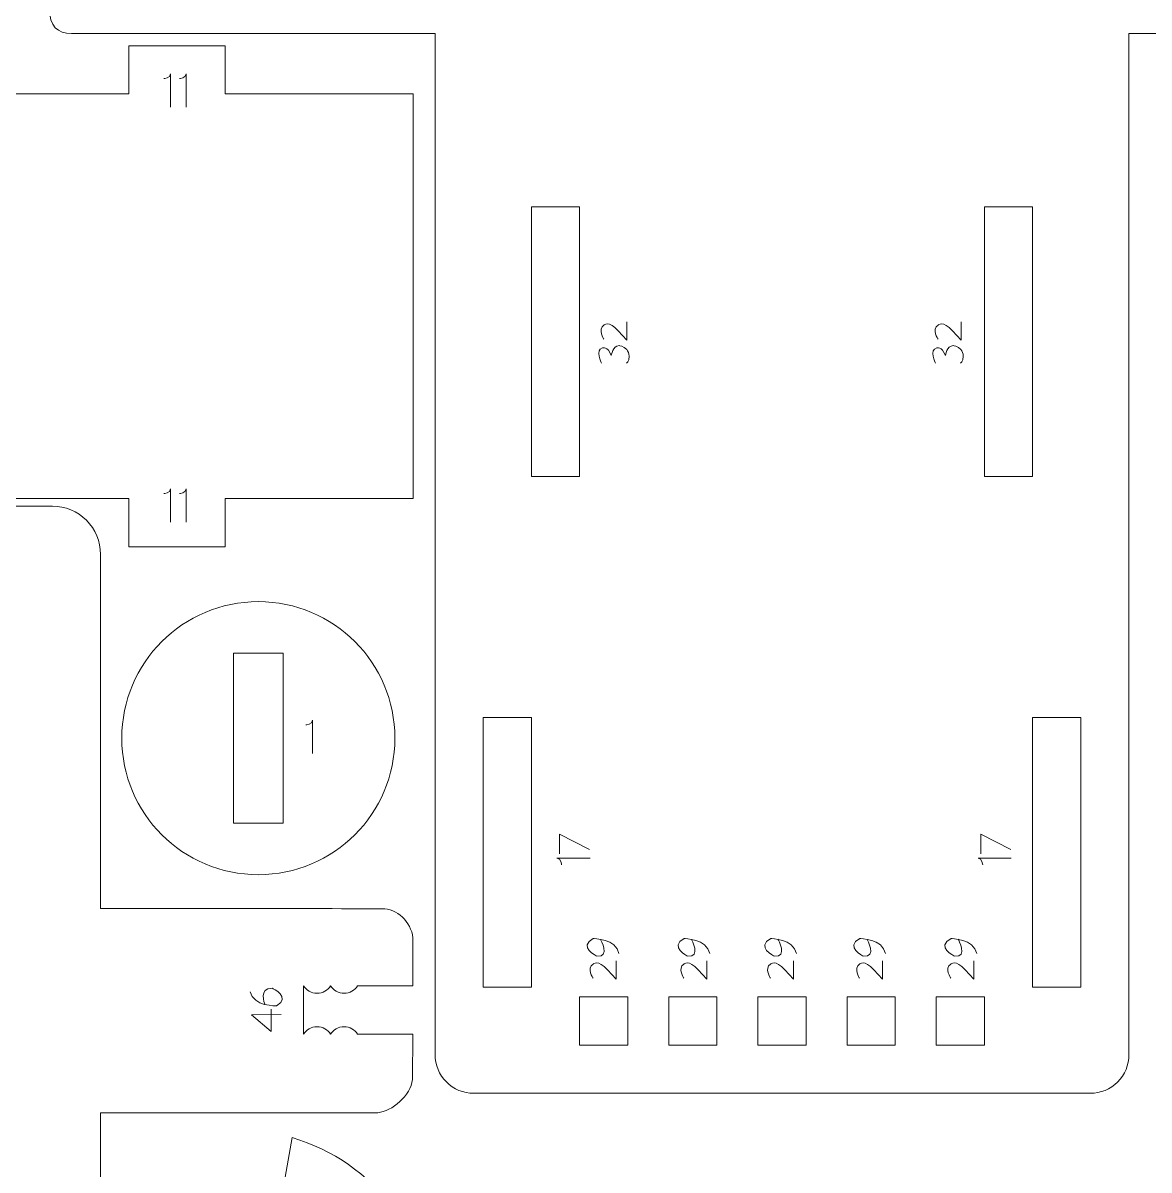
# Model space of a CAD drawing. Header units: centimetres. Extents: x -25 to 25, y -32.5 to 32.5.
# Drawn here: x -1.99 to 5.09, y -12.9 to -5.68 of the extents above; entities that cross this region are included whole.
import ezdxf

# ---------------------------------------------------------------- set-up
doc = ezdxf.new("R2010")
doc.units = ezdxf.units.CM
doc.header["$MEASUREMENT"] = 0
doc.layers.add('Capa 1', color=7, linetype='Continuous')

msp = doc.modelspace()

# ---------------------------------------------------------------- linework, layer by layer
at = {"layer": 'Capa 1', "color": 250, "lineweight": 9}
for points, knots in [([(-3.14814, -8.38936), (-3.14814, -8.38936), (-2.84394, -8.46578), (-2.84394, -8.46578), (-2.84394, -8.46578), (-2.84394, -8.46578), (-2.90996, -4.24858), (-2.90996, -4.24858), (-2.90996, -4.24858), (-2.90996, -4.24858), (-1.94906, -4.23354), (-1.94906, -4.23354), (-1.94906, -4.23354), (-1.61126, -2.88898), (-1.43097, -2.17135), (-1.11241, -0.90339), (-1.11241, -0.90339), (-1.11241, -0.90339), (-2.11391, -0.65178), (-2.11391, -0.65178), (-2.11391, -0.65178), (-2.11391, -0.65178), (-2.70452, -3.00261), (-2.70452, -3.00261), (-2.70452, -3.00261), (-2.70452, -3.00261), (-2.99839, -2.92877), (-2.99839, -2.92877), (-2.99839, -2.92877), (-2.99839, -2.92877), (-2.79168, -2.10598), (-2.79168, -2.10598), (-2.79168, -2.10598), (-2.79168, -2.10598), (-3.0855, -2.03216), (-3.0855, -2.03216), (-3.0855, -2.03216), (-3.0855, -2.03216), (-3.48997, -3.64206), (-3.48997, -3.64206), (-3.48997, -3.64206), (-3.5056, -3.70447), (-3.49581, -3.77051), (-3.46276, -3.82567), (-3.46276, -3.82567), (-3.42969, -3.88089), (-3.37635, -3.92059), (-3.31398, -3.93621), (-3.31398, -3.93621), (-3.31398, -3.93621), (-3.21751, -3.96045), (-3.21751, -3.96045), (-3.21751, -3.96045), (-3.21751, -3.96045), (-3.14814, -8.38936), (-3.14814, -8.38936)], [0, 0, 0, 0, 0.0666667, 0.0666667, 0.0666667, 0.0666667, 0.1333333, 0.1333333, 0.1333333, 0.1333333, 0.2, 0.2, 0.2, 0.2, 0.2666667, 0.2666667, 0.2666667, 0.2666667, 0.3333333, 0.3333333, 0.3333333, 0.3333333, 0.4, 0.4, 0.4, 0.4, 0.4666667, 0.4666667, 0.4666667, 0.4666667, 0.5333333, 0.5333333, 0.5333333, 0.5333333, 0.6, 0.6, 0.6, 0.6, 0.6666667, 0.6666667, 0.6666667, 0.6666667, 0.7333333, 0.7333333, 0.7333333, 0.7333333, 0.8, 0.8, 0.8, 0.8, 0.8666667, 0.8666667, 0.8666667, 0.8666667, 1, 1, 1, 1]), ([(6.98782, -4.82121), (6.98782, -4.82121), (6.98647, -3.80937), (6.98647, -3.80937), (6.98647, -3.80937), (7.07734, -3.80937), (7.16824, -3.80734), (7.25909, -3.80937), (7.25909, -3.80937), (7.35819, -3.81158), (7.39198, -3.85735), (7.39235, -3.95026), (7.39235, -3.95026), (7.39452, -4.4956), (7.38748, -5.04095), (7.39235, -5.58627), (7.39235, -5.58627), (7.39345, -5.70955), (7.34302, -5.74812), (7.25468, -5.74845), (7.25468, -5.74845), (7.25468, -5.74845), (4.96851, -5.74845), (4.96851, -5.74845), (4.96851, -5.74845), (4.96851, -5.74845), (4.96851, -12.17174), (4.96851, -12.17174), (4.96851, -12.17174), (4.96846, -12.23603), (4.94283, -12.29774), (4.89734, -12.34319), (4.89734, -12.34319), (4.8518, -12.38864), (4.79044, -12.41414), (4.72611, -12.4141), (4.72611, -12.4141), (4.72611, -12.4141), (2.78698, -12.4141), (2.78698, -12.4141), (2.78698, -12.4141), (2.78698, -12.4141), (0.8479, -12.4141), (0.8479, -12.4141), (0.8479, -12.4141), (0.78356, -12.41406), (0.7219, -12.38847), (0.67645, -12.34297), (0.67645, -12.34297), (0.631, -12.29744), (0.60546, -12.23603), (0.6055, -12.17174), (0.6055, -12.17174), (0.6055, -12.17174), (0.6055, -5.74845), (0.6055, -5.74845), (0.6055, -5.74845), (0.6055, -5.74845), (-1.68067, -5.74845), (-1.68067, -5.74845), (-1.68067, -5.74845), (-1.76901, -5.74812), (-1.81944, -5.70955), (-1.81834, -5.58627), (-1.81834, -5.58627), (-1.81347, -5.04095), (-1.82051, -4.4956), (-1.81834, -3.95026), (-1.81834, -3.95026), (-1.81797, -3.85735), (-1.78418, -3.81158), (-1.68508, -3.80937), (-1.68508, -3.80937), (-1.59423, -3.80734), (-1.50333, -3.80937), (-1.41246, -3.80937), (-1.41246, -3.80937), (-1.41246, -3.80937), (-1.41246, -4.82121), (-1.41246, -4.82121)], [0, 0, 0, 0, 0.047619, 0.047619, 0.047619, 0.047619, 0.0952381, 0.0952381, 0.0952381, 0.0952381, 0.1428571, 0.1428571, 0.1428571, 0.1428571, 0.1904762, 0.1904762, 0.1904762, 0.1904762, 0.2380952, 0.2380952, 0.2380952, 0.2380952, 0.2857143, 0.2857143, 0.2857143, 0.2857143, 0.3333333, 0.3333333, 0.3333333, 0.3333333, 0.3809524, 0.3809524, 0.3809524, 0.3809524, 0.4285714, 0.4285714, 0.4285714, 0.4285714, 0.4761905, 0.4761905, 0.4761905, 0.4761905, 0.5238095, 0.5238095, 0.5238095, 0.5238095, 0.5714286, 0.5714286, 0.5714286, 0.5714286, 0.6190476, 0.6190476, 0.6190476, 0.6190476, 0.6666667, 0.6666667, 0.6666667, 0.6666667, 0.7142857, 0.7142857, 0.7142857, 0.7142857, 0.7619048, 0.7619048, 0.7619048, 0.7619048, 0.8095238, 0.8095238, 0.8095238, 0.8095238, 0.8571429, 0.8571429, 0.8571429, 0.8571429, 0.9047619, 0.9047619, 0.9047619, 0.9047619, 1, 1, 1, 1]), ([(1.2115, -8.53593), (1.2115, -8.53593), (1.51446, -8.53593), (1.51446, -8.53593), (1.51446, -8.53593), (1.51446, -8.53593), (1.51446, -6.83921), (1.51446, -6.83921), (1.51446, -6.83921), (1.51446, -6.83921), (1.2115, -6.83921), (1.2115, -6.83921), (1.2115, -6.83921), (1.2115, -6.83921), (1.2115, -8.53593), (1.2115, -8.53593)], [0, 0, 0, 0, 0.2, 0.2, 0.2, 0.2, 0.4, 0.4, 0.4, 0.4, 0.6, 0.6, 0.6, 0.6, 1, 1, 1, 1]), ([(4.3625, -8.53593), (4.3625, -8.53593), (4.05955, -8.53593), (4.05955, -8.53593), (4.05955, -8.53593), (4.05955, -8.53593), (4.05955, -6.83921), (4.05955, -6.83921), (4.05955, -6.83921), (4.05955, -6.83921), (4.3625, -6.83921), (4.3625, -6.83921), (4.3625, -6.83921), (4.3625, -6.83921), (4.3625, -8.53593), (4.3625, -8.53593)], [0, 0, 0, 0, 0.2, 0.2, 0.2, 0.2, 0.4, 0.4, 0.4, 0.4, 0.6, 0.6, 0.6, 0.6, 1, 1, 1, 1]), ([(-1.36453, -10.18086), (-1.36453, -9.70673), (-0.98017, -9.32237), (-0.50603, -9.32237), (-0.50603, -9.32237), (-0.0319, -9.32237), (0.35247, -9.70673), (0.35247, -10.18086), (0.35247, -10.18086), (0.35247, -10.65499), (-0.0319, -11.03937), (-0.50603, -11.03937), (-0.50603, -11.03937), (-0.98017, -11.03937), (-1.36453, -10.65499), (-1.36453, -10.18086)], [0, 0, 0, 0, 0.2, 0.2, 0.2, 0.2, 0.4, 0.4, 0.4, 0.4, 0.6, 0.6, 0.6, 0.6, 1, 1, 1, 1]), ([(-0.34948, -9.64556), (-0.34948, -9.64556), (-0.34948, -10.71617), (-0.34948, -10.71617), (-0.34948, -10.71617), (-0.34948, -10.71617), (-0.66258, -10.71617), (-0.66258, -10.71617), (-0.66258, -10.71617), (-0.66258, -10.71617), (-0.66258, -9.64556), (-0.66258, -9.64556), (-0.66258, -9.64556), (-0.66258, -9.64556), (-0.34948, -9.64556), (-0.34948, -9.64556)], [0, 0, 0, 0, 0.2, 0.2, 0.2, 0.2, 0.4, 0.4, 0.4, 0.4, 0.6, 0.6, 0.6, 0.6, 1, 1, 1, 1]), ([(0.9085, -11.74754), (0.9085, -11.74754), (1.2115, -11.74754), (1.2115, -11.74754), (1.2115, -11.74754), (1.2115, -11.74754), (1.2115, -10.05086), (1.2115, -10.05086), (1.2115, -10.05086), (1.2115, -10.05086), (0.9085, -10.05086), (0.9085, -10.05086), (0.9085, -10.05086), (0.9085, -10.05086), (0.9085, -11.74754), (0.9085, -11.74754)], [0, 0, 0, 0, 0.2, 0.2, 0.2, 0.2, 0.4, 0.4, 0.4, 0.4, 0.6, 0.6, 0.6, 0.6, 1, 1, 1, 1]), ([(4.66551, -11.74754), (4.66551, -11.74754), (4.3625, -11.74754), (4.3625, -11.74754), (4.3625, -11.74754), (4.3625, -11.74754), (4.3625, -10.05086), (4.3625, -10.05086), (4.3625, -10.05086), (4.3625, -10.05086), (4.66551, -10.05086), (4.66551, -10.05086), (4.66551, -10.05086), (4.66551, -10.05086), (4.66551, -11.74754), (4.66551, -11.74754)], [0, 0, 0, 0, 0.2, 0.2, 0.2, 0.2, 0.4, 0.4, 0.4, 0.4, 0.6, 0.6, 0.6, 0.6, 1, 1, 1, 1]), ([(1.81746, -11.80814), (1.81746, -11.80814), (1.81746, -12.11114), (1.81746, -12.11114), (1.81746, -12.11114), (1.81746, -12.11114), (1.51446, -12.11114), (1.51446, -12.11114), (1.51446, -12.11114), (1.51446, -12.11114), (1.51446, -11.80814), (1.51446, -11.80814), (1.51446, -11.80814), (1.51446, -11.80814), (1.81746, -11.80814), (1.81746, -11.80814)], [0, 0, 0, 0, 0.2, 0.2, 0.2, 0.2, 0.4, 0.4, 0.4, 0.4, 0.6, 0.6, 0.6, 0.6, 1, 1, 1, 1]), ([(2.37797, -11.80814), (2.37797, -11.80814), (2.37797, -12.11114), (2.37797, -12.11114), (2.37797, -12.11114), (2.37797, -12.11114), (2.07497, -12.11114), (2.07497, -12.11114), (2.07497, -12.11114), (2.07497, -12.11114), (2.07497, -11.80814), (2.07497, -11.80814), (2.07497, -11.80814), (2.07497, -11.80814), (2.37797, -11.80814), (2.37797, -11.80814)], [0, 0, 0, 0, 0.2, 0.2, 0.2, 0.2, 0.4, 0.4, 0.4, 0.4, 0.6, 0.6, 0.6, 0.6, 1, 1, 1, 1]), ([(2.63552, -11.80814), (2.63552, -11.80814), (2.63552, -12.11114), (2.63552, -12.11114), (2.63552, -12.11114), (2.63552, -12.11114), (2.93848, -12.11114), (2.93848, -12.11114), (2.93848, -12.11114), (2.93848, -12.11114), (2.93848, -11.80814), (2.93848, -11.80814), (2.93848, -11.80814), (2.93848, -11.80814), (2.63552, -11.80814), (2.63552, -11.80814)], [0, 0, 0, 0, 0.2, 0.2, 0.2, 0.2, 0.4, 0.4, 0.4, 0.4, 0.6, 0.6, 0.6, 0.6, 1, 1, 1, 1]), ([(3.19603, -11.80814), (3.19603, -11.80814), (3.19603, -12.11114), (3.19603, -12.11114), (3.19603, -12.11114), (3.19603, -12.11114), (3.49899, -12.11114), (3.49899, -12.11114), (3.49899, -12.11114), (3.49899, -12.11114), (3.49899, -11.80814), (3.49899, -11.80814), (3.49899, -11.80814), (3.49899, -11.80814), (3.19603, -11.80814), (3.19603, -11.80814)], [0, 0, 0, 0, 0.2, 0.2, 0.2, 0.2, 0.4, 0.4, 0.4, 0.4, 0.6, 0.6, 0.6, 0.6, 1, 1, 1, 1]), ([(3.75654, -11.80814), (3.75654, -11.80814), (3.75654, -12.11114), (3.75654, -12.11114), (3.75654, -12.11114), (3.75654, -12.11114), (4.05955, -12.11114), (4.05955, -12.11114), (4.05955, -12.11114), (4.05955, -12.11114), (4.05955, -11.80814), (4.05955, -11.80814), (4.05955, -11.80814), (4.05955, -11.80814), (3.75654, -11.80814), (3.75654, -11.80814)], [0, 0, 0, 0, 0.2, 0.2, 0.2, 0.2, 0.4, 0.4, 0.4, 0.4, 0.6, 0.6, 0.6, 0.6, 1, 1, 1, 1]), ([(0.27553, -15.1528), (0.27553, -15.1528), (0.27553, -15.01993), (0.27553, -15.01993), (0.27553, -15.01993), (0.27553, -15.01993), (-0.02747, -15.01993), (-0.02747, -15.01993), (-0.02747, -15.01993), (-0.02747, -15.01993), (-0.02747, -13.85626), (-0.02747, -13.85626), (-0.02747, -13.85626), (-0.02756, -13.61186), (-0.17405, -13.39157), (-0.39952, -13.29728), (-0.39952, -13.29728), (-0.39952, -13.29728), (-0.29347, -12.69297), (-0.29347, -12.69297), (-0.29347, -12.69297), (0.22308, -12.84379), (0.57823, -13.31816), (0.57849, -13.85626), (0.57849, -13.85626), (0.57849, -13.85626), (0.57853, -15.1528), (0.57853, -15.1528)], [0, 0, 0, 0, 0.125, 0.125, 0.125, 0.125, 0.25, 0.25, 0.25, 0.25, 0.375, 0.375, 0.375, 0.375, 0.5, 0.5, 0.5, 0.5, 0.625, 0.625, 0.625, 0.625, 0.75, 0.75, 0.75, 0.75, 1, 1, 1, 1])]:
    msp.add_open_spline(points, degree=3, knots=knots, dxfattribs=at)
at = {"layer": 'Capa 1', "color": 18, "lineweight": 9}
msp.add_open_spline([(-0.71375, -8.67441), (-0.71375, -8.67441), (-0.71375, -8.97737), (-0.71375, -8.97737), (-0.71375, -8.97737), (-0.71375, -8.97737), (-1.31971, -8.97737), (-1.31971, -8.97737), (-1.31971, -8.97737), (-1.31971, -8.97737), (-1.31971, -8.67441), (-1.31971, -8.67441), (-1.31971, -8.67441), (-1.31971, -8.67441), (-2.25897, -8.67441), (-2.25897, -8.67441), (-2.25897, -8.67441), (-2.3233, -8.67437), (-2.38496, -8.64878), (-2.43042, -8.60324), (-2.43042, -8.60324), (-2.47591, -8.55775), (-2.50141, -8.49634), (-2.50137, -8.43201), (-2.50137, -8.43201), (-2.50137, -8.43201), (-2.50137, -6.37173), (-2.50137, -6.37173), (-2.50137, -6.37173), (-2.50133, -6.30739), (-2.47574, -6.24573), (-2.4302, -6.20028), (-2.4302, -6.20028), (-2.38471, -6.15483), (-2.3233, -6.12928), (-2.25897, -6.12933), (-2.25897, -6.12933), (-2.25897, -6.12933), (-1.31971, -6.12933), (-1.31971, -6.12933), (-1.31971, -6.12933), (-1.31971, -6.12933), (-1.31971, -5.82637), (-1.31971, -5.82637), (-1.31971, -5.82637), (-1.31971, -5.82637), (-0.71375, -5.82637), (-0.71375, -5.82637), (-0.71375, -5.82637), (-0.71375, -5.82637), (-0.71375, -6.12933), (-0.71375, -6.12933), (-0.71375, -6.12933), (-0.71375, -6.12933), (0.46787, -6.12933), (0.46787, -6.12933), (0.46787, -6.12933), (0.46787, -6.12933), (0.46787, -8.67441), (0.46787, -8.67441), (0.46787, -8.67441), (0.46787, -8.67441), (-0.71375, -8.67441), (-0.71375, -8.67441)], degree=3, knots=[0, 0, 0, 0, 0.0588235, 0.0588235, 0.0588235, 0.0588235, 0.1176471, 0.1176471, 0.1176471, 0.1176471, 0.1764706, 0.1764706, 0.1764706, 0.1764706, 0.2352941, 0.2352941, 0.2352941, 0.2352941, 0.2941176, 0.2941176, 0.2941176, 0.2941176, 0.3529412, 0.3529412, 0.3529412, 0.3529412, 0.4117647, 0.4117647, 0.4117647, 0.4117647, 0.4705882, 0.4705882, 0.4705882, 0.4705882, 0.5294118, 0.5294118, 0.5294118, 0.5294118, 0.5882353, 0.5882353, 0.5882353, 0.5882353, 0.6470588, 0.6470588, 0.6470588, 0.6470588, 0.7058824, 0.7058824, 0.7058824, 0.7058824, 0.7647059, 0.7647059, 0.7647059, 0.7647059, 0.8235294, 0.8235294, 0.8235294, 0.8235294, 0.8823529, 0.8823529, 0.8823529, 0.8823529, 1, 1, 1, 1], dxfattribs=at)
at = {"layer": 'Capa 1', "color": 22, "lineweight": 5}
for points in [[(-1.09922, -6.03215), (-1.09922, -6.03215), (-1.05881, -6.0305), (-1.05717, -6.00273)], [(-1.05717, -6.00273), (-1.05717, -6.00273), (-1.05717, -6.21224), (-1.05717, -6.21224)], [(-1.00212, -6.03215), (-1.00212, -6.03215), (-0.96171, -6.0305), (-0.96007, -6.00273)], [(-0.96007, -6.00273), (-0.96007, -6.00273), (-0.96007, -6.21224), (-0.96007, -6.21224)], [(-1.09922, -8.6427), (-1.09922, -8.6427), (-1.05881, -8.64105), (-1.05717, -8.61328)], [(-1.05717, -8.61328), (-1.05717, -8.61328), (-1.05717, -8.82279), (-1.05717, -8.82279)], [(-1.00212, -8.6427), (-1.00212, -8.6427), (-0.96171, -8.64105), (-0.96007, -8.61328)], [(-0.96007, -8.61328), (-0.96007, -8.61328), (-0.96007, -8.82279), (-0.96007, -8.82279)], [(-0.2072, -10.09671), (-0.2072, -10.09671), (-0.16679, -10.09506), (-0.16515, -10.06729)], [(-0.16515, -10.06729), (-0.16515, -10.06729), (-0.16515, -10.2768), (-0.16515, -10.2768)], [(1.40021, -10.97681), (1.40021, -10.97681), (1.39856, -10.9364), (1.37079, -10.93476)], [(1.37079, -10.93476), (1.37079, -10.93476), (1.5803, -10.93476), (1.5803, -10.93476)], [(4.04869, -10.97681), (4.04869, -10.97681), (4.04704, -10.9364), (4.01927, -10.93476)], [(4.01927, -10.93476), (4.01927, -10.93476), (4.22878, -10.93476), (4.22878, -10.93476)]]:
    msp.add_open_spline(points, degree=3, dxfattribs=at)
for points, knots in [([(1.66696, -7.67189), (1.66696, -7.67189), (1.62615, -7.61006), (1.66696, -7.5829), (1.66696, -7.5829), (1.66696, -7.5829), (1.69786, -7.55198), (1.7572, -7.61997)], [0, 0, 0, 0, 0.3333333, 0.3333333, 0.3333333, 0.3333333, 1, 1, 1, 1]), ([(1.7572, -7.61997), (1.7572, -7.61997), (1.81158, -7.67805), (1.81158, -7.67805), (1.81158, -7.67805), (1.81158, -7.67805), (1.81158, -7.56273), (1.81158, -7.56273)], [0, 0, 0, 0, 0.3333333, 0.3333333, 0.3333333, 0.3333333, 1, 1, 1, 1]), ([(3.76787, -7.67189), (3.76787, -7.67189), (3.72706, -7.61006), (3.76787, -7.5829), (3.76787, -7.5829), (3.76787, -7.5829), (3.79877, -7.55198), (3.85811, -7.61997)], [0, 0, 0, 0, 0.3333333, 0.3333333, 0.3333333, 0.3333333, 1, 1, 1, 1]), ([(3.85811, -7.61997), (3.85811, -7.61997), (3.91249, -7.67805), (3.91249, -7.67805), (3.91249, -7.67805), (3.91249, -7.67805), (3.91249, -7.56273), (3.91249, -7.56273)], [0, 0, 0, 0, 0.3333333, 0.3333333, 0.3333333, 0.3333333, 1, 1, 1, 1]), ([(1.80836, -7.82219), (1.80836, -7.82219), (1.82684, -7.81496), (1.82564, -7.77891), (1.82564, -7.77891), (1.82502, -7.7602), (1.81833, -7.7468), (1.81068, -7.73708), (1.81068, -7.73708), (1.79198, -7.71338), (1.76294, -7.71216), (1.76294, -7.71216), (1.76294, -7.71216), (1.72123, -7.71338), (1.71319, -7.7746), (1.71319, -7.7746), (1.71319, -7.7746), (1.6909, -7.71464), (1.65877, -7.72701), (1.65877, -7.72701), (1.65877, -7.72701), (1.60934, -7.73565), (1.65133, -7.82219), (1.65133, -7.82219)], [0, 0, 0, 0, 0.1428571, 0.1428571, 0.1428571, 0.1428571, 0.2857143, 0.2857143, 0.2857143, 0.2857143, 0.4285714, 0.4285714, 0.4285714, 0.4285714, 0.5714286, 0.5714286, 0.5714286, 0.5714286, 0.7142857, 0.7142857, 0.7142857, 0.7142857, 1, 1, 1, 1]), ([(3.90927, -7.82219), (3.90927, -7.82219), (3.92775, -7.81496), (3.92655, -7.77891), (3.92655, -7.77891), (3.92593, -7.7602), (3.91924, -7.7468), (3.91159, -7.73708), (3.91159, -7.73708), (3.89289, -7.71338), (3.86385, -7.71216), (3.86385, -7.71216), (3.86385, -7.71216), (3.82214, -7.71338), (3.8141, -7.7746), (3.8141, -7.7746), (3.8141, -7.7746), (3.79181, -7.71464), (3.75968, -7.72701), (3.75968, -7.72701), (3.75968, -7.72701), (3.71025, -7.73565), (3.75224, -7.82219), (3.75224, -7.82219)], [0, 0, 0, 0, 0.1428571, 0.1428571, 0.1428571, 0.1428571, 0.2857143, 0.2857143, 0.2857143, 0.2857143, 0.4285714, 0.4285714, 0.4285714, 0.4285714, 0.5714286, 0.5714286, 0.5714286, 0.5714286, 0.7142857, 0.7142857, 0.7142857, 0.7142857, 1, 1, 1, 1]), ([(1.38763, -10.90898), (1.38763, -10.90898), (1.38763, -10.78372), (1.38763, -10.78372), (1.38763, -10.78372), (1.38763, -10.78372), (1.57721, -10.88094), (1.57721, -10.88094)], [0, 0, 0, 0, 0.3333333, 0.3333333, 0.3333333, 0.3333333, 1, 1, 1, 1]), ([(4.03611, -10.90898), (4.03611, -10.90898), (4.03611, -10.78372), (4.03611, -10.78372), (4.03611, -10.78372), (4.03611, -10.78372), (4.22569, -10.88094), (4.22569, -10.88094)], [0, 0, 0, 0, 0.3333333, 0.3333333, 0.3333333, 0.3333333, 1, 1, 1, 1]), ([(1.64599, -11.44578), (1.64599, -11.44578), (1.71078, -11.56045), (1.62232, -11.55223), (1.62232, -11.55223), (1.62232, -11.55223), (1.50269, -11.49255), (1.6004, -11.4409), (1.6004, -11.4409), (1.6004, -11.4409), (1.74553, -11.44137), (1.76178, -11.53597)], [0, 0, 0, 0, 0.25, 0.25, 0.25, 0.25, 0.5, 0.5, 0.5, 0.5, 1, 1, 1, 1]), ([(2.2168, -11.44578), (2.2168, -11.44578), (2.28159, -11.56045), (2.19313, -11.55223), (2.19313, -11.55223), (2.19313, -11.55223), (2.0735, -11.49255), (2.17121, -11.4409), (2.17121, -11.4409), (2.17121, -11.4409), (2.31634, -11.44137), (2.33259, -11.53597)], [0, 0, 0, 0, 0.25, 0.25, 0.25, 0.25, 0.5, 0.5, 0.5, 0.5, 1, 1, 1, 1]), ([(2.76166, -11.44578), (2.76166, -11.44578), (2.82645, -11.56045), (2.73799, -11.55223), (2.73799, -11.55223), (2.73799, -11.55223), (2.61836, -11.49255), (2.71607, -11.4409), (2.71607, -11.4409), (2.71607, -11.4409), (2.8612, -11.44137), (2.87745, -11.53597)], [0, 0, 0, 0, 0.25, 0.25, 0.25, 0.25, 0.5, 0.5, 0.5, 0.5, 1, 1, 1, 1]), ([(3.32169, -11.44578), (3.32169, -11.44578), (3.38648, -11.56045), (3.29802, -11.55223), (3.29802, -11.55223), (3.29802, -11.55223), (3.17839, -11.49255), (3.2761, -11.4409), (3.2761, -11.4409), (3.2761, -11.4409), (3.42123, -11.44137), (3.43748, -11.53597)], [0, 0, 0, 0, 0.25, 0.25, 0.25, 0.25, 0.5, 0.5, 0.5, 0.5, 1, 1, 1, 1]), ([(3.89514, -11.44578), (3.89514, -11.44578), (3.95993, -11.56045), (3.87147, -11.55223), (3.87147, -11.55223), (3.87147, -11.55223), (3.75184, -11.49255), (3.84955, -11.4409), (3.84955, -11.4409), (3.84955, -11.4409), (3.99468, -11.44137), (4.01093, -11.53597)], [0, 0, 0, 0, 0.25, 0.25, 0.25, 0.25, 0.5, 0.5, 0.5, 0.5, 1, 1, 1, 1]), ([(1.59865, -11.69006), (1.59865, -11.69006), (1.55784, -11.62823), (1.59865, -11.60107), (1.59865, -11.60107), (1.59865, -11.60107), (1.62955, -11.57015), (1.68889, -11.63814)], [0, 0, 0, 0, 0.3333333, 0.3333333, 0.3333333, 0.3333333, 1, 1, 1, 1]), ([(1.68889, -11.63814), (1.68889, -11.63814), (1.74327, -11.69622), (1.74327, -11.69622), (1.74327, -11.69622), (1.74327, -11.69622), (1.74327, -11.5809), (1.74327, -11.5809)], [0, 0, 0, 0, 0.3333333, 0.3333333, 0.3333333, 0.3333333, 1, 1, 1, 1]), ([(2.16946, -11.69006), (2.16946, -11.69006), (2.12865, -11.62823), (2.16946, -11.60107), (2.16946, -11.60107), (2.16946, -11.60107), (2.20036, -11.57015), (2.2597, -11.63814)], [0, 0, 0, 0, 0.3333333, 0.3333333, 0.3333333, 0.3333333, 1, 1, 1, 1]), ([(2.2597, -11.63814), (2.2597, -11.63814), (2.31408, -11.69622), (2.31408, -11.69622), (2.31408, -11.69622), (2.31408, -11.69622), (2.31408, -11.5809), (2.31408, -11.5809)], [0, 0, 0, 0, 0.3333333, 0.3333333, 0.3333333, 0.3333333, 1, 1, 1, 1]), ([(2.71432, -11.69006), (2.71432, -11.69006), (2.67351, -11.62823), (2.71432, -11.60107), (2.71432, -11.60107), (2.71432, -11.60107), (2.74522, -11.57015), (2.80456, -11.63814)], [0, 0, 0, 0, 0.3333333, 0.3333333, 0.3333333, 0.3333333, 1, 1, 1, 1]), ([(2.80456, -11.63814), (2.80456, -11.63814), (2.85894, -11.69622), (2.85894, -11.69622), (2.85894, -11.69622), (2.85894, -11.69622), (2.85894, -11.5809), (2.85894, -11.5809)], [0, 0, 0, 0, 0.3333333, 0.3333333, 0.3333333, 0.3333333, 1, 1, 1, 1]), ([(3.27435, -11.69006), (3.27435, -11.69006), (3.23354, -11.62823), (3.27435, -11.60107), (3.27435, -11.60107), (3.27435, -11.60107), (3.30525, -11.57015), (3.36459, -11.63814)], [0, 0, 0, 0, 0.3333333, 0.3333333, 0.3333333, 0.3333333, 1, 1, 1, 1]), ([(3.36459, -11.63814), (3.36459, -11.63814), (3.41897, -11.69622), (3.41897, -11.69622), (3.41897, -11.69622), (3.41897, -11.69622), (3.41897, -11.5809), (3.41897, -11.5809)], [0, 0, 0, 0, 0.3333333, 0.3333333, 0.3333333, 0.3333333, 1, 1, 1, 1]), ([(3.8478, -11.69006), (3.8478, -11.69006), (3.80699, -11.62823), (3.8478, -11.60107), (3.8478, -11.60107), (3.8478, -11.60107), (3.8787, -11.57015), (3.93804, -11.63814)], [0, 0, 0, 0, 0.3333333, 0.3333333, 0.3333333, 0.3333333, 1, 1, 1, 1]), ([(3.93804, -11.63814), (3.93804, -11.63814), (3.99242, -11.69622), (3.99242, -11.69622), (3.99242, -11.69622), (3.99242, -11.69622), (3.99242, -11.5809), (3.99242, -11.5809)], [0, 0, 0, 0, 0.3333333, 0.3333333, 0.3333333, 0.3333333, 1, 1, 1, 1]), ([(-0.46586, -11.85261), (-0.46586, -11.85261), (-0.50641, -11.74877), (-0.41775, -11.75372), (-0.41775, -11.75372), (-0.41775, -11.75372), (-0.29598, -11.80891), (-0.39167, -11.86417), (-0.39167, -11.86417), (-0.39167, -11.86417), (-0.53674, -11.86911), (-0.5565, -11.7752)], [0, 0, 0, 0, 0.25, 0.25, 0.25, 0.25, 0.5, 0.5, 0.5, 0.5, 1, 1, 1, 1]), ([(-0.42609, -11.88597), (-0.42609, -11.88597), (-0.42609, -12.02563), (-0.42609, -12.02563), (-0.42609, -12.02563), (-0.42609, -12.02563), (-0.5497, -11.92058), (-0.5497, -11.92058), (-0.5497, -11.92058), (-0.5497, -11.92058), (-0.36179, -11.91937), (-0.36179, -11.91937)], [0, 0, 0, 0, 0.25, 0.25, 0.25, 0.25, 0.5, 0.5, 0.5, 0.5, 1, 1, 1, 1])]:
    msp.add_open_spline(points, degree=3, knots=knots, dxfattribs=at)
at = {"layer": 'Capa 1', "color": 250, "lineweight": 20}
for points, knots in [([(-1.49818, -11.25283), (-1.49818, -11.25283), (-1.49817, -9.02482), (-1.49817, -9.02482), (-1.49817, -9.02482), (-1.49809, -8.94449), (-1.52997, -8.86746), (-1.5867, -8.81064), (-1.5867, -8.81064), (-1.64343, -8.75383), (-1.72084, -8.72187), (-1.80113, -8.72182), (-1.80113, -8.72182), (-1.80113, -8.72182), (-2.10414, -8.72182), (-2.10414, -8.72182), (-2.10414, -8.72182), (-2.10414, -8.72182), (-2.10418, -10.1973), (-2.10418, -10.1973), (-2.10418, -10.1973), (-2.10418, -10.1973), (-2.23701, -10.19731), (-2.23701, -10.19731)], [0, 0, 0, 0, 0.1428571, 0.1428571, 0.1428571, 0.1428571, 0.2857143, 0.2857143, 0.2857143, 0.2857143, 0.4285714, 0.4285714, 0.4285714, 0.4285714, 0.5714286, 0.5714286, 0.5714286, 0.5714286, 0.7142857, 0.7142857, 0.7142857, 0.7142857, 1, 1, 1, 1]), ([(-1.49818, -11.25283), (-1.36532, -11.25073), (0.14035, -11.25341), (0.27323, -11.25341), (0.27323, -11.25341), (0.36418, -11.25194), (0.45513, -11.33508), (0.46592, -11.43605), (0.46592, -11.43605), (0.46592, -11.43605), (0.46592, -11.73866), (0.46592, -11.73866), (0.46592, -11.73866), (0.46592, -11.73866), (0.11858, -11.73866), (0.11858, -11.73866)], [0, 0, 0, 0, 0.2, 0.2, 0.2, 0.2, 0.4, 0.4, 0.4, 0.4, 0.6, 0.6, 0.6, 0.6, 1, 1, 1, 1]), ([(-0.22167, -11.73866), (-0.20371, -11.76663), (-0.17232, -11.78518), (-0.13661, -11.78518), (-0.13661, -11.78518), (-0.1009, -11.78518), (-0.0695, -11.76663), (-0.05155, -11.73866)], [0, 0, 0, 0, 0.3333333, 0.3333333, 0.3333333, 0.3333333, 1, 1, 1, 1]), ([(-0.05155, -11.73866), (-0.03359, -11.76663), (-0.0022, -11.78518), (0.03352, -11.78518), (0.03352, -11.78518), (0.06923, -11.78518), (0.10062, -11.76663), (0.11858, -11.73866)], [0, 0, 0, 0, 0.3333333, 0.3333333, 0.3333333, 0.3333333, 1, 1, 1, 1]), ([(0.11842, -12.04167), (0.11842, -12.04167), (0.46592, -12.04166), (0.46592, -12.04166), (0.46592, -12.04166), (0.46592, -12.04166), (0.4633, -12.32685), (0.4633, -12.32685), (0.4633, -12.32685), (0.45339, -12.42776), (0.33214, -12.52869), (0.24651, -12.53607), (0.24651, -12.53607), (0.24651, -12.53607), (-1.49818, -12.53607), (-1.49818, -12.53607)], [0, 0, 0, 0, 0.2, 0.2, 0.2, 0.2, 0.4, 0.4, 0.4, 0.4, 0.6, 0.6, 0.6, 0.6, 1, 1, 1, 1]), ([(-0.22183, -12.04167), (-0.20387, -12.01369), (-0.17248, -11.99515), (-0.13677, -11.99515), (-0.13677, -11.99515), (-0.10106, -11.99515), (-0.06967, -12.01369), (-0.05171, -12.04167)], [0, 0, 0, 0, 0.3333333, 0.3333333, 0.3333333, 0.3333333, 1, 1, 1, 1]), ([(-0.05171, -12.04167), (-0.03375, -12.01369), (-0.00236, -11.99515), (0.03335, -11.99515), (0.03335, -11.99515), (0.06907, -11.99515), (0.10046, -12.01369), (0.11842, -12.04167)], [0, 0, 0, 0, 0.3333333, 0.3333333, 0.3333333, 0.3333333, 1, 1, 1, 1])]:
    msp.add_open_spline(points, degree=3, knots=knots, dxfattribs=at)
for points in [[(-0.22167, -11.73866), (-0.22167, -11.73866), (-0.22183, -12.04167), (-0.22183, -12.04167)], [(-1.49818, -21.91744), (-1.49818, -21.91744), (-1.49818, -12.53607), (-1.49818, -12.53607)]]:
    msp.add_open_spline(points, degree=3, dxfattribs=at)

doc.saveas('drawing.dxf')
